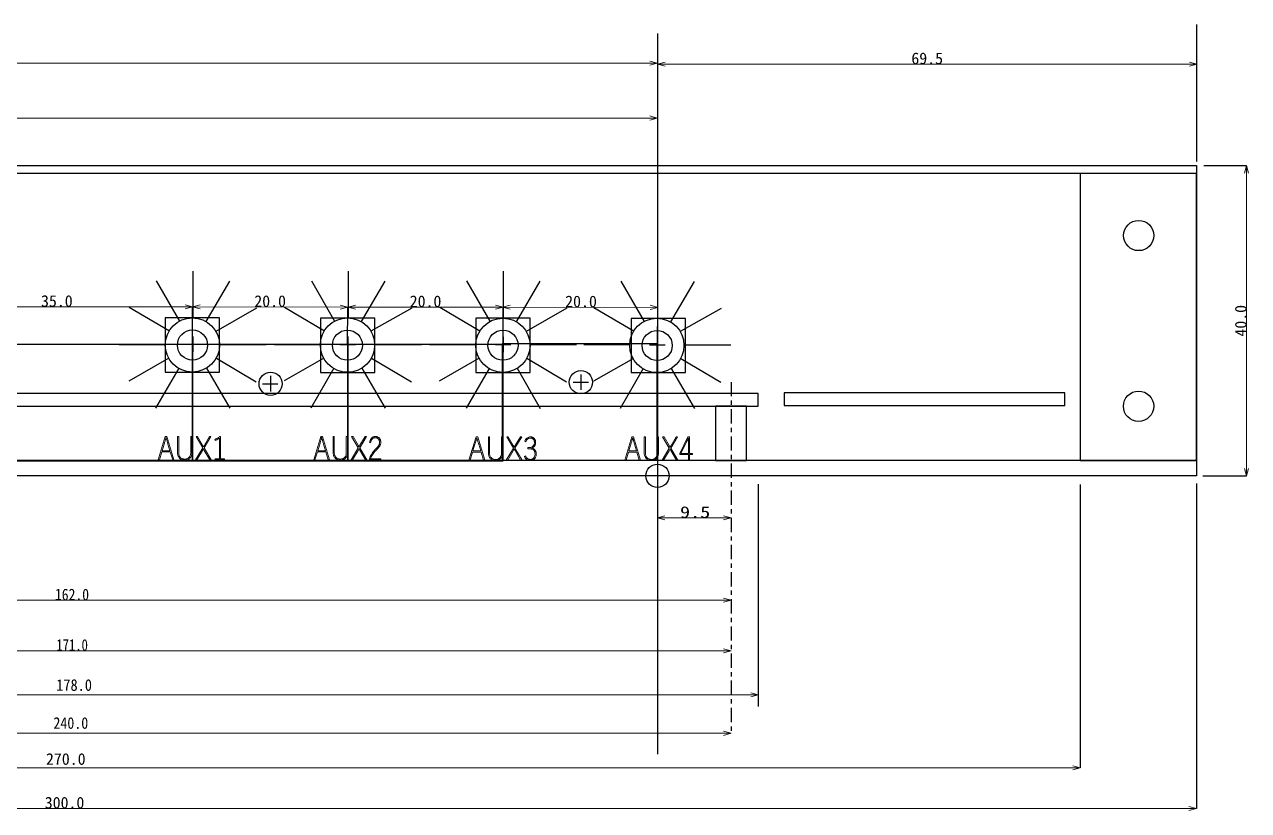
# Model space of a CAD drawing. Extents: x 47 to 362, y 46 to 259.
# Drawn here: x 203.6 to 361.3, y 157.5 to 258.8 of the extents above; entities that cross this region are included whole.
import ezdxf
from ezdxf.enums import TextEntityAlignment as Align

# ---------------------------------------------------------------- set-up
doc = ezdxf.new("R2010")
doc.units = 0
doc.linetypes.add('dashdot', pattern=[3.5, 1.842105, -0.552632, 0.552632, -0.552632])
for name, color, linetype in [('CAM1', 134, 'continuous'), ('CAM4', 7, 'continuous'), ('ORIGIN', 1, 'continuous'), ('Work', 6, 'continuous')]:
    doc.layers.add(name, color=color, linetype=linetype)
doc.styles.add('Font_0', font='MS Gothic.ttf')

msp = doc.modelspace()

# ---------------------------------------------------------------- linework, layer by layer
at = {"layer": 'CAM1', "linetype": 'continuous'}
for p, q in [((220.55, 225.76), (223.55, 220.58)), ((225.29, 227.04), (225.28, 220.98)), ((230.01, 225.74), (226.96, 220.52)), ((240.55, 225.77), (243.55, 220.58)), ((245.29, 227.04), (245.28, 220.99)), ((250.02, 225.75), (246.97, 220.52)), ((260.56, 225.76), (263.56, 220.57)), ((265.29, 227.04), (265.29, 220.98)), ((270.02, 225.74), (266.97, 220.51)), ((280.43, 225.74), (283.43, 220.55)), ((285.17, 227.01), (285.16, 220.96)), ((289.9, 225.71), (286.85, 220.49)), ((217.09, 222.37), (222.25, 219.34)), ((233.49, 222.25), (228.22, 219.26)), ((237.1, 222.38), (242.26, 219.34)), ((253.49, 222.26), (248.23, 219.27)), ((257.1, 222.37), (262.26, 219.34)), ((273.49, 222.25), (268.23, 219.26)), ((276.98, 222.34), (282.14, 219.31)), ((293.37, 222.22), (288.11, 219.23)), ((225.26, 218.61), (225.26, 216.61)), ((245.25, 218.58), (245.25, 216.58)), ((265.28, 218.57), (265.28, 216.57)), ((285.16, 218.54), (285.16, 216.54)), ((215.79, 217.58), (221.72, 217.57)), ((224.24, 217.6), (226.24, 217.6)), ((228.72, 217.54), (234.73, 217.56)), ((235.8, 217.59), (241.72, 217.58)), ((244.24, 217.57), (246.23, 217.57)), ((248.72, 217.54), (254.74, 217.57)), ((255.8, 217.58), (261.72, 217.57)), ((264.27, 217.56), (266.26, 217.56)), ((268.72, 217.54), (274.74, 217.56)), ((275.68, 217.55), (281.6, 217.54)), ((284.15, 217.53), (286.14, 217.53)), ((288.6, 217.51), (294.62, 217.53)), ((222.17, 215.81), (217.02, 212.86)), ((228.31, 215.79), (233.45, 212.75)), ((242.18, 215.81), (237.03, 212.87)), ((248.31, 215.79), (253.45, 212.76)), ((262.18, 215.81), (257.03, 212.86)), ((268.31, 215.79), (273.45, 212.75)), ((282.06, 215.78), (276.91, 212.84)), ((288.19, 215.76), (293.33, 212.73)), ((223.46, 214.5), (220.48, 209.37)), ((227.05, 214.52), (230.06, 209.35)), ((235.27, 213.53), (235.27, 211.53)), ((243.46, 214.5), (240.49, 209.37)), ((247.06, 214.52), (250.06, 209.35)), ((263.46, 214.49), (260.49, 209.37)), ((267.06, 214.52), (270.06, 209.34)), ((275.3, 213.72), (275.3, 211.73)), ((283.34, 214.47), (280.37, 209.34)), ((286.94, 214.49), (289.94, 209.32)), ((234.25, 212.52), (236.25, 212.52)), ((274.28, 212.71), (276.28, 212.71))]:
    msp.add_line(p, q, dxfattribs=at)
at = {"layer": 'CAM1', "linetype": 'continuous', "lineweight": 0}
for points in [[(221.93, 205.69), (222.84, 202.69), (222.68, 202.69), (222.37, 203.73), (221.29, 203.73), (220.97, 202.69), (220.81, 202.69), (221.73, 205.69), (221.93, 205.69)], [(222.33, 203.87), (222.07, 204.73), (222.07, 204.73), (222.05, 204.81), (222.02, 204.89), (222, 204.97), (221.97, 205.06), (221.95, 205.15), (221.92, 205.25), (221.9, 205.34), (221.87, 205.44), (221.84, 205.55), (221.81, 205.55), (221.81, 205.55), (221.79, 205.47), (221.77, 205.38), (221.75, 205.29), (221.72, 205.21), (221.7, 205.12), (221.67, 205.02), (221.64, 204.93), (221.61, 204.83), (221.58, 204.73), (221.33, 203.87), (222.33, 203.87)], [(225.16, 205.69), (225.16, 203.66), (225.16, 203.66), (225.15, 203.55), (225.14, 203.44), (225.12, 203.33), (225.09, 203.23), (225.06, 203.14), (225.02, 203.06), (224.96, 202.98), (224.91, 202.91), (224.84, 202.85), (224.84, 202.85), (224.78, 202.8), (224.72, 202.76), (224.66, 202.73), (224.6, 202.7), (224.53, 202.68), (224.46, 202.66), (224.38, 202.65), (224.31, 202.64), (224.23, 202.64), (224.23, 202.64), (224.13, 202.64), (224.05, 202.65), (223.96, 202.67), (223.88, 202.69), (223.81, 202.72), (223.74, 202.76), (223.67, 202.8), (223.61, 202.85), (223.55, 202.91), (223.55, 202.91), (223.5, 202.97), (223.46, 203.04), (223.42, 203.11), (223.39, 203.19), (223.36, 203.28), (223.34, 203.36), (223.32, 203.46), (223.31, 203.56), (223.31, 203.66), (223.31, 205.69), (223.46, 205.69), (223.46, 203.68), (223.46, 203.68), (223.46, 203.57), (223.47, 203.48), (223.48, 203.39), (223.5, 203.3), (223.53, 203.23), (223.56, 203.15), (223.6, 203.09), (223.65, 203.03), (223.7, 202.97), (223.7, 202.97), (223.74, 202.93), (223.79, 202.9), (223.85, 202.87), (223.9, 202.84), (223.96, 202.82), (224.03, 202.81), (224.09, 202.8), (224.16, 202.79), (224.23, 202.79), (224.23, 202.79), (224.32, 202.79), (224.4, 202.8), (224.47, 202.81), (224.54, 202.84), (224.61, 202.86), (224.67, 202.9), (224.72, 202.94), (224.77, 202.98), (224.82, 203.03), (224.82, 203.03), (224.86, 203.09), (224.9, 203.14), (224.93, 203.21), (224.95, 203.27), (224.97, 203.34), (224.99, 203.42), (225, 203.5), (225.01, 203.59), (225.01, 203.68), (225.01, 205.69), (225.16, 205.69)], [(227.6, 205.69), (226.72, 204.25), (227.66, 202.69), (227.48, 202.69), (226.75, 203.92), (226.63, 204.13), (226.51, 203.92), (225.8, 202.69), (225.62, 202.69), (226.55, 204.25), (225.69, 205.69), (225.86, 205.69), (226.52, 204.58), (226.52, 204.58), (226.52, 204.58), (226.53, 204.57), (226.53, 204.56), (226.54, 204.55), (226.55, 204.53), (226.56, 204.52), (226.56, 204.5), (226.57, 204.49), (226.58, 204.47), (226.58, 204.47), (226.59, 204.46), (226.6, 204.44), (226.61, 204.43), (226.61, 204.42), (226.62, 204.41), (226.63, 204.4), (226.63, 204.39), (226.64, 204.38), (226.64, 204.37), (226.64, 204.37), (226.65, 204.38), (226.65, 204.39), (226.66, 204.4), (226.66, 204.41), (226.67, 204.42), (226.68, 204.44), (226.69, 204.45), (226.7, 204.47), (226.71, 204.49), (226.71, 204.49), (226.72, 204.5), (226.73, 204.52), (226.73, 204.53), (226.74, 204.54), (226.75, 204.55), (226.75, 204.56), (226.76, 204.57), (226.76, 204.58), (226.77, 204.59), (227.43, 205.69), (227.6, 205.69)], [(228.85, 205.69), (228.85, 202.83), (229.34, 202.83), (229.34, 202.69), (228.16, 202.69), (228.16, 202.83), (228.7, 202.83), (228.7, 205.5), (228.7, 205.5), (228.66, 205.47), (228.61, 205.43), (228.55, 205.4), (228.5, 205.36), (228.43, 205.33), (228.37, 205.29), (228.29, 205.25), (228.22, 205.22), (228.14, 205.18), (228.11, 205.33), (228.11, 205.33), (228.18, 205.36), (228.25, 205.39), (228.32, 205.43), (228.39, 205.47), (228.46, 205.51), (228.53, 205.55), (228.6, 205.59), (228.66, 205.64), (228.73, 205.69), (228.85, 205.69)], [(241.98, 205.7), (242.9, 202.7), (242.73, 202.7), (242.42, 203.74), (241.34, 203.74), (241.02, 202.7), (240.86, 202.7), (241.78, 205.7), (241.98, 205.7)], [(242.38, 203.88), (242.12, 204.74), (242.12, 204.74), (242.1, 204.82), (242.08, 204.9), (242.05, 204.98), (242.03, 205.07), (242, 205.16), (241.98, 205.25), (241.95, 205.35), (241.92, 205.45), (241.89, 205.56), (241.87, 205.56), (241.87, 205.56), (241.85, 205.47), (241.82, 205.39), (241.8, 205.3), (241.78, 205.21), (241.75, 205.12), (241.72, 205.03), (241.7, 204.94), (241.67, 204.84), (241.64, 204.74), (241.38, 203.88), (242.38, 203.88)], [(245.21, 205.7), (245.21, 203.67), (245.21, 203.67), (245.21, 203.55), (245.19, 203.44), (245.17, 203.34), (245.15, 203.24), (245.11, 203.15), (245.07, 203.07), (245.02, 202.99), (244.96, 202.92), (244.89, 202.85), (244.89, 202.85), (244.84, 202.81), (244.78, 202.77), (244.72, 202.74), (244.65, 202.71), (244.58, 202.68), (244.51, 202.67), (244.44, 202.65), (244.36, 202.65), (244.28, 202.64), (244.28, 202.64), (244.19, 202.65), (244.1, 202.66), (244.01, 202.67), (243.94, 202.7), (243.86, 202.73), (243.79, 202.77), (243.72, 202.81), (243.66, 202.86), (243.61, 202.92), (243.61, 202.92), (243.56, 202.98), (243.51, 203.05), (243.47, 203.12), (243.44, 203.2), (243.41, 203.28), (243.39, 203.37), (243.38, 203.47), (243.37, 203.56), (243.36, 203.67), (243.36, 205.7), (243.51, 205.7), (243.51, 203.68), (243.51, 203.68), (243.51, 203.58), (243.52, 203.49), (243.54, 203.4), (243.56, 203.31), (243.58, 203.23), (243.62, 203.16), (243.66, 203.1), (243.7, 203.04), (243.75, 202.98), (243.75, 202.98), (243.8, 202.94), (243.85, 202.91), (243.9, 202.88), (243.96, 202.85), (244.02, 202.83), (244.08, 202.82), (244.14, 202.8), (244.21, 202.8), (244.29, 202.79), (244.29, 202.79), (244.37, 202.8), (244.45, 202.81), (244.52, 202.82), (244.59, 202.84), (244.66, 202.87), (244.72, 202.9), (244.78, 202.94), (244.83, 202.99), (244.87, 203.04), (244.87, 203.04), (244.91, 203.09), (244.95, 203.15), (244.98, 203.21), (245, 203.28), (245.03, 203.35), (245.04, 203.43), (245.05, 203.51), (245.06, 203.59), (245.06, 203.68), (245.06, 205.7), (245.21, 205.7)], [(247.66, 205.7), (246.78, 204.26), (247.71, 202.7), (247.53, 202.7), (246.8, 203.93), (246.69, 204.14), (246.57, 203.92), (245.85, 202.7), (245.68, 202.7), (246.6, 204.26), (245.74, 205.7), (245.92, 205.7), (246.57, 204.59), (246.57, 204.59), (246.58, 204.58), (246.58, 204.57), (246.59, 204.56), (246.59, 204.55), (246.6, 204.54), (246.61, 204.53), (246.62, 204.51), (246.63, 204.49), (246.64, 204.48), (246.64, 204.48), (246.65, 204.46), (246.65, 204.45), (246.66, 204.44), (246.67, 204.43), (246.67, 204.42), (246.68, 204.41), (246.68, 204.4), (246.69, 204.39), (246.69, 204.38), (246.69, 204.38), (246.7, 204.39), (246.71, 204.4), (246.71, 204.41), (246.72, 204.42), (246.73, 204.43), (246.73, 204.45), (246.74, 204.46), (246.75, 204.48), (246.76, 204.5), (246.76, 204.5), (246.77, 204.51), (246.78, 204.52), (246.79, 204.54), (246.79, 204.55), (246.8, 204.56), (246.81, 204.57), (246.81, 204.58), (246.82, 204.59), (246.82, 204.6), (247.48, 205.7), (247.66, 205.7)], [(248.05, 204.94), (248.05, 204.94), (248.07, 205.03), (248.1, 205.11), (248.12, 205.18), (248.16, 205.25), (248.19, 205.32), (248.23, 205.38), (248.27, 205.44), (248.31, 205.49), (248.36, 205.53), (248.36, 205.53), (248.4, 205.57), (248.45, 205.6), (248.49, 205.63), (248.54, 205.65), (248.59, 205.67), (248.65, 205.68), (248.7, 205.69), (248.76, 205.7), (248.81, 205.7), (248.81, 205.7), (248.88, 205.7), (248.95, 205.69), (249.01, 205.68), (249.07, 205.66), (249.13, 205.63), (249.18, 205.6), (249.23, 205.57), (249.28, 205.52), (249.32, 205.48), (249.32, 205.48), (249.36, 205.43), (249.39, 205.38), (249.42, 205.33), (249.45, 205.27), (249.47, 205.22), (249.48, 205.16), (249.49, 205.1), (249.5, 205.03), (249.5, 204.96), (249.5, 204.96), (249.5, 204.91), (249.49, 204.85), (249.49, 204.79), (249.47, 204.74), (249.46, 204.68), (249.44, 204.63), (249.42, 204.58), (249.4, 204.53), (249.37, 204.48), (249.37, 204.48), (249.34, 204.44), (249.31, 204.39), (249.27, 204.34), (249.22, 204.28), (249.17, 204.22), (249.12, 204.16), (249.06, 204.1), (249, 204.03), (248.93, 203.96), (248.93, 203.96), (248.81, 203.84), (248.71, 203.72), (248.61, 203.59), (248.51, 203.47), (248.43, 203.35), (248.35, 203.22), (248.28, 203.1), (248.22, 202.97), (248.17, 202.84), (249.5, 202.84), (249.5, 202.7), (248.03, 202.7), (248.03, 202.83), (248.03, 202.83), (248.08, 202.97), (248.15, 203.12), (248.22, 203.26), (248.3, 203.4), (248.39, 203.54), (248.49, 203.68), (248.6, 203.81), (248.71, 203.95), (248.84, 204.08), (248.84, 204.08), (248.91, 204.15), (248.97, 204.22), (249.03, 204.28), (249.08, 204.34), (249.12, 204.4), (249.17, 204.45), (249.2, 204.5), (249.23, 204.55), (249.26, 204.6), (249.26, 204.6), (249.28, 204.63), (249.29, 204.67), (249.3, 204.71), (249.32, 204.75), (249.33, 204.79), (249.33, 204.83), (249.34, 204.87), (249.34, 204.92), (249.34, 204.96), (249.34, 204.96), (249.34, 205.02), (249.33, 205.08), (249.32, 205.14), (249.31, 205.2), (249.29, 205.25), (249.27, 205.29), (249.24, 205.34), (249.21, 205.38), (249.17, 205.42), (249.17, 205.42), (249.14, 205.44), (249.11, 205.47), (249.07, 205.49), (249.03, 205.51), (248.99, 205.53), (248.95, 205.54), (248.9, 205.55), (248.86, 205.55), (248.81, 205.55), (248.81, 205.55), (248.71, 205.54), (248.61, 205.52), (248.52, 205.48), (248.45, 205.42), (248.38, 205.35), (248.32, 205.26), (248.27, 205.15), (248.23, 205.03), (248.19, 204.89), (248.05, 204.94)], [(261.99, 205.66), (262.9, 202.66), (262.74, 202.66), (262.43, 203.7), (261.34, 203.7), (261.03, 202.66), (260.87, 202.66), (261.79, 205.66), (261.99, 205.66)], [(262.38, 203.84), (262.13, 204.7), (262.13, 204.7), (262.11, 204.77), (262.08, 204.86), (262.06, 204.94), (262.03, 205.03), (262.01, 205.12), (261.98, 205.21), (261.95, 205.31), (261.93, 205.41), (261.9, 205.51), (261.87, 205.51), (261.87, 205.51), (261.85, 205.43), (261.83, 205.35), (261.81, 205.26), (261.78, 205.17), (261.76, 205.08), (261.73, 204.99), (261.7, 204.89), (261.67, 204.8), (261.64, 204.7), (261.38, 203.84), (262.38, 203.84)], [(265.21, 205.66), (265.21, 203.63), (265.21, 203.63), (265.21, 203.51), (265.2, 203.4), (265.18, 203.3), (265.15, 203.2), (265.12, 203.11), (265.07, 203.02), (265.02, 202.95), (264.96, 202.88), (264.9, 202.81), (264.9, 202.81), (264.84, 202.77), (264.78, 202.73), (264.72, 202.7), (264.66, 202.67), (264.59, 202.64), (264.52, 202.62), (264.44, 202.61), (264.36, 202.6), (264.28, 202.6), (264.28, 202.6), (264.19, 202.6), (264.1, 202.62), (264.02, 202.63), (263.94, 202.66), (263.86, 202.69), (263.79, 202.72), (263.73, 202.77), (263.67, 202.82), (263.61, 202.88), (263.61, 202.88), (263.56, 202.94), (263.51, 203.01), (263.48, 203.08), (263.44, 203.16), (263.42, 203.24), (263.4, 203.33), (263.38, 203.42), (263.37, 203.52), (263.37, 203.63), (263.37, 205.66), (263.51, 205.66), (263.51, 203.64), (263.51, 203.64), (263.52, 203.54), (263.53, 203.44), (263.54, 203.35), (263.56, 203.27), (263.59, 203.19), (263.62, 203.12), (263.66, 203.05), (263.71, 202.99), (263.76, 202.94), (263.76, 202.94), (263.8, 202.9), (263.85, 202.87), (263.9, 202.84), (263.96, 202.81), (264.02, 202.79), (264.08, 202.77), (264.15, 202.76), (264.22, 202.76), (264.29, 202.75), (264.29, 202.75), (264.37, 202.76), (264.45, 202.76), (264.53, 202.78), (264.6, 202.8), (264.66, 202.83), (264.72, 202.86), (264.78, 202.9), (264.83, 202.95), (264.88, 203), (264.88, 203), (264.92, 203.05), (264.95, 203.11), (264.98, 203.17), (265.01, 203.24), (265.03, 203.31), (265.05, 203.39), (265.06, 203.47), (265.06, 203.55), (265.07, 203.64), (265.07, 205.66), (265.21, 205.66)], [(267.66, 205.66), (266.78, 204.22), (267.71, 202.66), (267.53, 202.66), (266.81, 203.89), (266.69, 204.1), (266.57, 203.88), (265.86, 202.66), (265.68, 202.66), (266.6, 204.21), (265.75, 205.66), (265.92, 205.66), (266.58, 204.55), (266.58, 204.55), (266.58, 204.54), (266.58, 204.53), (266.59, 204.52), (266.6, 204.51), (266.6, 204.5), (266.61, 204.48), (266.62, 204.47), (266.63, 204.45), (266.64, 204.43), (266.64, 204.43), (266.65, 204.42), (266.66, 204.41), (266.66, 204.4), (266.67, 204.39), (266.68, 204.37), (266.68, 204.36), (266.69, 204.35), (266.69, 204.35), (266.7, 204.34), (266.7, 204.34), (266.7, 204.35), (266.71, 204.35), (266.72, 204.37), (266.72, 204.38), (266.73, 204.39), (266.74, 204.4), (266.75, 204.42), (266.76, 204.44), (266.77, 204.45), (266.77, 204.45), (266.78, 204.47), (266.78, 204.48), (266.79, 204.5), (266.8, 204.51), (266.8, 204.52), (266.81, 204.53), (266.82, 204.54), (266.82, 204.55), (266.83, 204.56), (267.49, 205.66), (267.66, 205.66)], [(268.06, 205.12), (268.06, 205.12), (268.11, 205.23), (268.17, 205.33), (268.24, 205.42), (268.31, 205.49), (268.39, 205.55), (268.48, 205.6), (268.57, 205.63), (268.67, 205.65), (268.78, 205.66), (268.78, 205.66), (268.85, 205.66), (268.91, 205.65), (268.98, 205.63), (269.04, 205.62), (269.09, 205.59), (269.15, 205.56), (269.2, 205.52), (269.24, 205.48), (269.29, 205.44), (269.29, 205.44), (269.33, 205.39), (269.36, 205.34), (269.39, 205.3), (269.41, 205.24), (269.43, 205.19), (269.44, 205.13), (269.46, 205.07), (269.46, 205.01), (269.46, 204.95), (269.46, 204.95), (269.46, 204.89), (269.46, 204.83), (269.45, 204.77), (269.43, 204.71), (269.42, 204.66), (269.4, 204.61), (269.37, 204.56), (269.35, 204.51), (269.31, 204.47), (269.31, 204.47), (269.28, 204.43), (269.25, 204.4), (269.22, 204.37), (269.18, 204.34), (269.14, 204.32), (269.1, 204.29), (269.06, 204.27), (269.01, 204.25), (268.97, 204.24), (268.97, 204.23), (268.97, 204.23), (269.03, 204.21), (269.09, 204.18), (269.14, 204.16), (269.2, 204.13), (269.25, 204.09), (269.29, 204.06), (269.33, 204.02), (269.37, 203.97), (269.41, 203.92), (269.41, 203.92), (269.43, 203.88), (269.46, 203.83), (269.48, 203.78), (269.49, 203.73), (269.51, 203.68), (269.52, 203.62), (269.53, 203.57), (269.53, 203.51), (269.53, 203.45), (269.53, 203.45), (269.53, 203.36), (269.52, 203.28), (269.51, 203.2), (269.49, 203.13), (269.46, 203.05), (269.43, 202.99), (269.39, 202.92), (269.35, 202.86), (269.3, 202.81), (269.3, 202.81), (269.25, 202.77), (269.2, 202.73), (269.15, 202.69), (269.1, 202.67), (269.04, 202.64), (268.98, 202.62), (268.92, 202.61), (268.86, 202.6), (268.79, 202.6), (268.79, 202.6), (268.67, 202.61), (268.57, 202.63), (268.46, 202.66), (268.37, 202.71), (268.28, 202.76), (268.2, 202.84), (268.13, 202.92), (268.06, 203.02), (268.01, 203.13), (268.14, 203.22), (268.14, 203.22), (268.16, 203.16), (268.19, 203.11), (268.22, 203.06), (268.25, 203.01), (268.28, 202.97), (268.32, 202.93), (268.35, 202.9), (268.39, 202.87), (268.43, 202.84), (268.43, 202.84), (268.46, 202.82), (268.49, 202.8), (268.53, 202.79), (268.57, 202.78), (268.61, 202.77), (268.65, 202.76), (268.7, 202.75), (268.74, 202.75), (268.79, 202.75), (268.79, 202.75), (268.85, 202.75), (268.91, 202.76), (268.97, 202.77), (269.02, 202.79), (269.07, 202.81), (269.11, 202.84), (269.16, 202.88), (269.2, 202.92), (269.24, 202.96), (269.24, 202.96), (269.27, 203), (269.29, 203.05), (269.31, 203.1), (269.33, 203.15), (269.35, 203.2), (269.36, 203.26), (269.37, 203.32), (269.38, 203.38), (269.38, 203.44), (269.38, 203.44), (269.37, 203.52), (269.37, 203.59), (269.35, 203.66), (269.34, 203.72), (269.31, 203.78), (269.29, 203.84), (269.25, 203.89), (269.21, 203.94), (269.17, 203.98), (269.17, 203.98), (269.13, 204.02), (269.08, 204.05), (269.03, 204.07), (268.98, 204.09), (268.92, 204.11), (268.86, 204.13), (268.8, 204.14), (268.74, 204.14), (268.67, 204.14), (268.47, 204.14), (268.47, 204.29), (268.65, 204.29), (268.72, 204.29), (268.79, 204.3), (268.85, 204.31), (268.91, 204.33), (268.97, 204.35), (269.02, 204.38), (269.07, 204.41), (269.12, 204.45), (269.16, 204.49), (269.16, 204.49), (269.19, 204.53), (269.22, 204.58), (269.24, 204.62), (269.26, 204.67), (269.28, 204.72), (269.29, 204.77), (269.3, 204.83), (269.31, 204.89), (269.31, 204.95), (269.31, 204.95), (269.31, 205.01), (269.3, 205.06), (269.29, 205.12), (269.28, 205.17), (269.26, 205.22), (269.23, 205.26), (269.21, 205.31), (269.17, 205.34), (269.14, 205.38), (269.14, 205.38), (269.1, 205.41), (269.07, 205.43), (269.03, 205.45), (269, 205.47), (268.96, 205.49), (268.91, 205.5), (268.87, 205.5), (268.83, 205.51), (268.78, 205.51), (268.78, 205.51), (268.69, 205.5), (268.6, 205.49), (268.52, 205.46), (268.45, 205.42), (268.39, 205.36), (268.33, 205.3), (268.28, 205.22), (268.23, 205.13), (268.19, 205.03), (268.06, 205.12)], [(282.07, 205.66), (282.99, 202.66), (282.82, 202.66), (282.51, 203.7), (281.43, 203.7), (281.12, 202.66), (280.96, 202.66), (281.88, 205.66), (282.07, 205.66)], [(282.47, 203.84), (282.22, 204.7), (282.22, 204.7), (282.19, 204.77), (282.17, 204.86), (282.14, 204.94), (282.12, 205.03), (282.09, 205.12), (282.07, 205.21), (282.04, 205.31), (282.01, 205.41), (281.99, 205.51), (281.96, 205.51), (281.96, 205.51), (281.94, 205.43), (281.92, 205.35), (281.89, 205.26), (281.87, 205.17), (281.84, 205.08), (281.82, 204.99), (281.79, 204.89), (281.76, 204.8), (281.73, 204.7), (281.47, 203.84), (282.47, 203.84)], [(285.3, 205.66), (285.3, 203.63), (285.3, 203.63), (285.3, 203.51), (285.29, 203.4), (285.27, 203.3), (285.24, 203.2), (285.2, 203.11), (285.16, 203.02), (285.11, 202.95), (285.05, 202.88), (284.98, 202.81), (284.98, 202.81), (284.93, 202.77), (284.87, 202.73), (284.81, 202.7), (284.74, 202.67), (284.67, 202.64), (284.6, 202.62), (284.53, 202.61), (284.45, 202.6), (284.37, 202.6), (284.37, 202.6), (284.28, 202.6), (284.19, 202.62), (284.11, 202.63), (284.03, 202.66), (283.95, 202.69), (283.88, 202.72), (283.82, 202.77), (283.75, 202.82), (283.7, 202.88), (283.7, 202.88), (283.65, 202.94), (283.6, 203.01), (283.56, 203.08), (283.53, 203.16), (283.5, 203.24), (283.48, 203.33), (283.47, 203.42), (283.46, 203.52), (283.46, 203.63), (283.46, 205.66), (283.6, 205.66), (283.6, 203.64), (283.6, 203.64), (283.6, 203.54), (283.61, 203.44), (283.63, 203.35), (283.65, 203.27), (283.68, 203.19), (283.71, 203.12), (283.75, 203.05), (283.79, 202.99), (283.84, 202.94), (283.84, 202.94), (283.89, 202.9), (283.94, 202.87), (283.99, 202.84), (284.05, 202.81), (284.11, 202.79), (284.17, 202.77), (284.24, 202.76), (284.31, 202.76), (284.38, 202.75), (284.38, 202.75), (284.46, 202.76), (284.54, 202.76), (284.62, 202.78), (284.69, 202.8), (284.75, 202.83), (284.81, 202.86), (284.87, 202.9), (284.92, 202.95), (284.97, 203), (284.97, 203), (285.01, 203.05), (285.04, 203.11), (285.07, 203.17), (285.1, 203.24), (285.12, 203.31), (285.13, 203.39), (285.15, 203.47), (285.15, 203.55), (285.15, 203.64), (285.15, 205.66), (285.3, 205.66)], [(287.75, 205.66), (286.87, 204.22), (287.8, 202.66), (287.62, 202.66), (286.9, 203.89), (286.78, 204.1), (286.66, 203.88), (285.94, 202.66), (285.77, 202.66), (286.69, 204.21), (285.83, 205.66), (286.01, 205.66), (286.66, 204.55), (286.66, 204.55), (286.67, 204.54), (286.67, 204.53), (286.68, 204.52), (286.68, 204.51), (286.69, 204.5), (286.7, 204.48), (286.71, 204.47), (286.72, 204.45), (286.73, 204.43), (286.73, 204.43), (286.74, 204.42), (286.74, 204.41), (286.75, 204.4), (286.76, 204.39), (286.76, 204.37), (286.77, 204.36), (286.78, 204.35), (286.78, 204.35), (286.79, 204.34), (286.79, 204.34), (286.79, 204.35), (286.8, 204.35), (286.8, 204.37), (286.81, 204.38), (286.82, 204.39), (286.83, 204.4), (286.83, 204.42), (286.84, 204.44), (286.85, 204.45), (286.85, 204.45), (286.86, 204.47), (286.87, 204.48), (286.88, 204.5), (286.89, 204.51), (286.89, 204.52), (286.9, 204.53), (286.9, 204.54), (286.91, 204.55), (286.91, 204.56), (287.57, 205.66), (287.75, 205.66)], [(289.29, 205.66), (289.29, 203.52), (289.7, 203.52), (289.7, 203.38), (289.29, 203.38), (289.29, 202.66), (289.15, 202.66), (289.15, 203.38), (288.04, 203.38), (288.04, 203.52), (289.08, 205.66), (289.29, 205.66)], [(289.15, 203.52), (289.15, 205.01), (289.15, 205.01), (289.15, 205.04), (289.15, 205.09), (289.15, 205.13), (289.15, 205.19), (289.15, 205.24), (289.15, 205.3), (289.16, 205.37), (289.16, 205.44), (289.16, 205.51), (289.13, 205.51), (289.13, 205.51), (289.11, 205.46), (289.09, 205.41), (289.07, 205.36), (289.05, 205.3), (289.02, 205.25), (289, 205.19), (288.97, 205.13), (288.94, 205.08), (288.92, 205.02), (288.19, 203.52), (289.15, 203.52)]]:
    msp.add_lwpolyline(points, close=True, dxfattribs=at)
at = {"layer": 'CAM1', "linetype": 'continuous'}
for centre in [(225.22, 217.51), (245.21, 217.49), (265.24, 217.47), (285.08, 217.45)]:
    msp.add_circle(centre, 3.5, dxfattribs=at)
at = {"layer": 'CAM4', "linetype": 'continuous'}
for centre in [(225.23, 217.5), (245.2, 217.48), (265.25, 217.48), (285.12, 217.44)]:
    msp.add_circle(centre, 1.94, dxfattribs=at)
at = {"layer": 'CAM4'}
for p in [(235.27, 212.49), (275.28, 212.7)]:
    msp.add_point(p, dxfattribs=at)
at = {"layer": 'ORIGIN', "linetype": 'continuous'}
msp.add_circle((285.16, 200.64), 1.5, dxfattribs=at)
at = {"layer": 'Work', "linetype": 'continuous'}
for p, q in [((354.67, 241.16), (354.68, 258.83)), ((285.15, 257.67), (285.15, 164.74)), ((355.58, 240.63), (358.58, 240.63)), ((355.58, 240.63), (361.09, 240.63)), ((225.25, 217.58), (225.25, 222.44)), ((225.25, 217.58), (225.25, 222.41)), ((245.23, 217.56), (245.24, 222.4)), ((265.26, 217.55), (265.27, 222.39)), ((285.18, 217.53), (285.19, 222.36)), ((354.66, 202.63), (54.66, 202.63)), ((285.15, 200.63), (285.15, 195.44)), ((285.15, 200.63), (285.15, 195.21)), ((355.45, 200.63), (361.09, 200.63)), ((339.66, 199.52), (339.66, 163.01)), ((354.64, 199.63), (354.64, 157.75)), ((354.65, 199.63), (354.65, 161.63))]:
    msp.add_line(p, q, dxfattribs=at)
at = {"layer": 'Work', "color": 8, "linetype": 'continuous', "lineweight": 0}
for p, q in [((285.16, 253.85), (284.2, 254.11)), ((285.16, 253.85), (54.66, 253.86)), ((285.16, 253.85), (284.2, 253.59)), ((285.17, 253.73), (286.14, 253.99)), ((285.17, 253.73), (354.69, 253.7)), ((285.17, 253.73), (286.14, 253.47)), ((354.69, 253.7), (353.73, 253.96)), ((354.69, 253.7), (353.73, 253.44)), ((285.14, 246.77), (69.65, 246.67)), ((285.14, 246.77), (284.17, 247.03)), ((285.14, 246.77), (284.17, 246.51)), ((361.09, 240.63), (360.83, 239.67)), ((361.09, 240.63), (361.09, 200.63)), ((361.09, 240.63), (361.34, 239.67)), ((225.25, 222.44), (224.28, 222.7)), ((225.25, 222.41), (226.22, 222.67)), ((245.24, 222.4), (244.27, 222.66)), ((245.28, 222.4), (246.25, 222.66)), ((265.27, 222.39), (264.3, 222.65)), ((265.2, 222.38), (266.17, 222.63)), ((285.19, 222.36), (284.22, 222.62)), ((190.25, 222.43), (225.25, 222.44)), ((225.25, 222.44), (224.28, 222.18)), ((225.25, 222.41), (245.24, 222.4)), ((225.25, 222.41), (226.22, 222.15)), ((245.24, 222.4), (244.27, 222.14)), ((245.28, 222.4), (265.27, 222.39)), ((245.28, 222.4), (246.25, 222.14)), ((265.27, 222.39), (264.3, 222.13)), ((265.2, 222.38), (285.19, 222.36)), ((265.2, 222.38), (266.17, 222.12)), ((285.19, 222.36), (284.22, 222.1)), ((361.09, 200.63), (360.83, 201.6)), ((361.09, 200.63), (361.34, 201.6)), ((285.15, 195.21), (286.12, 195.47)), ((294.66, 195.21), (285.15, 195.21)), ((285.15, 195.21), (286.12, 194.95)), ((294.66, 195.21), (293.69, 195.47)), ((294.66, 195.21), (293.69, 194.95)), ((69.66, 163.01), (339.66, 163.01)), ((339.66, 163.01), (338.7, 163.27)), ((339.66, 163.01), (338.7, 162.75)), ((354.64, 157.75), (353.67, 158.01)), ((54.7, 157.75), (354.64, 157.75)), ((354.64, 157.75), (353.67, 157.49))]:
    msp.add_line(p, q, dxfattribs=at)
at = {"layer": 'Work', "linetype": 'dashdot'}
msp.add_line((294.66, 212.73), (294.67, 167.44), dxfattribs=at)
at = {"layer": 'Work', "linetype": 'BYBLOCK'}
msp.add_line((298.15, 199.57), (298.15, 170.89), dxfattribs=at)
at = {"layer": 'Work', "color": 8, "linetype": 'BYBLOCK', "lineweight": 0}
for p, q in [((294.66, 184.59), (132.66, 184.59)), ((294.66, 184.59), (293.69, 184.85)), ((294.66, 184.59), (293.69, 184.33)), ((294.66, 178.08), (293.69, 178.34)), ((294.66, 178.08), (123.66, 178.08)), ((294.66, 178.08), (293.69, 177.82)), ((298.15, 172.39), (120.16, 172.39)), ((298.15, 172.39), (297.19, 172.65)), ((298.15, 172.39), (297.19, 172.13)), ((54.66, 167.44), (294.66, 167.44)), ((294.66, 167.44), (293.69, 167.7)), ((294.66, 167.44), (293.69, 167.18))]:
    msp.add_line(p, q, dxfattribs=at)
at = {"layer": 'Work', "linetype": 'continuous'}
for points in [[(354.66, 200.63), (54.66, 200.63), (54.66, 240.63), (354.66, 240.63)], [(54.66, 240.63), (354.66, 240.63), (354.66, 239.63), (54.66, 239.63)], [(354.66, 239.63), (339.66, 239.63), (339.66, 202.63), (354.66, 202.63)], [(221.73, 214), (228.73, 214), (228.73, 221.01), (221.73, 221.01)], [(241.72, 213.97), (248.72, 213.97), (248.72, 220.98), (241.72, 220.98)], [(261.75, 213.96), (268.75, 213.96), (268.75, 220.97), (261.75, 220.97)], [(281.79, 213.94), (288.79, 213.94), (288.79, 220.94), (281.79, 220.94)], [(190.25, 202.58), (225.25, 202.58), (225.25, 217.58), (190.25, 217.58)], [(225.24, 202.57), (245.25, 202.57), (245.25, 217.57), (225.24, 217.57)], [(245.27, 202.56), (265.28, 202.56), (265.28, 217.56), (245.27, 217.56)], [(265.13, 202.64), (285.13, 202.64), (285.13, 217.64), (265.13, 217.64)], [(298.15, 211.24), (120.16, 211.24), (120.16, 209.64), (298.15, 209.64)], [(337.65, 211.32), (301.49, 211.32), (301.49, 209.72), (337.65, 209.72)], [(296.66, 209.63), (292.66, 209.63), (292.66, 202.63), (296.66, 202.63)]]:
    msp.add_lwpolyline(points, close=True, dxfattribs=at)
for centre in [(347.19, 231.62), (347.17, 209.61)]:
    msp.add_circle(centre, 1.95, dxfattribs=at)
for centre in [(235.3, 212.51), (275.29, 212.71)]:
    msp.add_ellipse(centre, major_axis=(0, -1.5), ratio=0.995465, dxfattribs=at)

# ---------------------------------------------------------------- texts
at = {"layer": 'Work', "linetype": 'continuous', "style": 'Font_0'}
for s, rotation, p in [('69.5', -0.0241, (319.93, 254.46)), ('35.0', 0.0073, (207.75, 223.18)), ('20.0', -0.035, (235.24, 223.16)), ('20.0', -0.035, (255.27, 223.14)), ('20.0', -0.035, (275.31, 223.12)), ('40.0', 90, (360.34, 220.63)), ('270.0', -0.0001, (208.9, 164.13))]:
    msp.add_text(s, height=1.5, rotation=rotation, dxfattribs=at).set_placement(p, align=Align.MIDDLE_CENTER)
for s, width, p in [('9.5', 1.271948, (290.02, 195.96)), ('162.0', 0.861517, (209.7, 185.34)), ('171.0', 0.796062, (209.72, 178.83)), ('178.0', 0.902804, (209.97, 173.67)), ('240.0', 0.879076, (209.55, 168.77))]:
    msp.add_text(s, height=1.5, rotation=360, dxfattribs=dict(at, width=width)).set_placement(p, align=Align.MIDDLE_CENTER)
msp.add_text('300.0', height=1.5, dxfattribs=at).set_placement((208.74, 158.5), align=Align.MIDDLE_CENTER)

doc.saveas('drawing.dxf')
